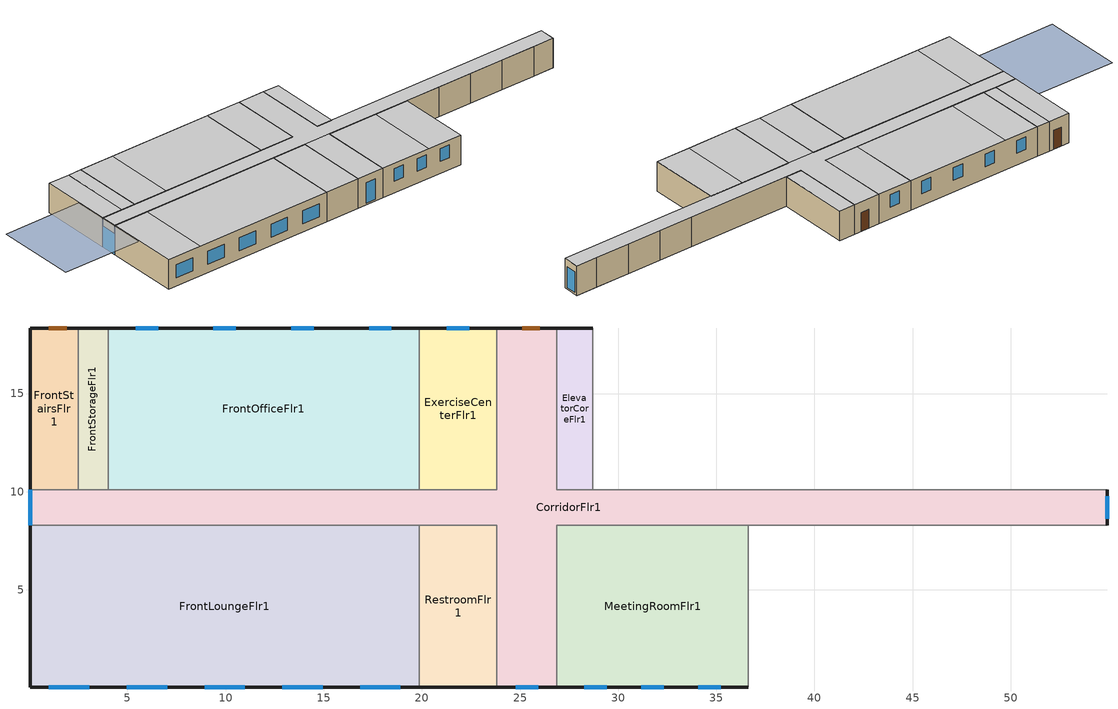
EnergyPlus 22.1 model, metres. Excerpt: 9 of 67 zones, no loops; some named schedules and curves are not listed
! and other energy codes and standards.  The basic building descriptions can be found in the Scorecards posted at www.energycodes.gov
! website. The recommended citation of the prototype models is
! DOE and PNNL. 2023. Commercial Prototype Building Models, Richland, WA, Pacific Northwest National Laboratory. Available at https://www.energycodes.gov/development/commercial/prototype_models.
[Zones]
CorridorFlr1
 floor ground (S_CorridorFlr1_0_0_0_Ffactor): 54.91,8.28 26.87,8.28 26.87,0.05 23.82,0.05 23.82,8.28 0.05,8.28 0.05,10.11 23.82,10.11 23.82,18.34 26.87,18.34 26.87,10.11 54.91,10.11 z0
 wall outside (nonres_ext_wall_grd): 54.91,8.28 54.91,10.11 / 26.87,18.34 23.82,18.34 / 0.05,10.11 0.05,8.28 / 23.82,0.05 26.87,0.05 z0:3.35
 wall to RearStairsFlr1 (int_wall): 54.91,10.11 52.47,10.11 z0:3.35
 wall to GuestRoom104 (int_wall): 52.47,10.11 48.51,10.11 z0:3.35
 wall to GuestRoom105 (int_wall): 48.51,10.11 44.55,10.11 z0:3.35
 wall to EmployeeLoungeFlr1 (int_wall): 44.55,10.11 40.59,10.11 z0:3.35
 wall to LaundryRoomFlr1 (int_wall): 40.59,10.11 28.7,10.11 z0:3.35
 wall to ElevatorCoreFlr1 (int_wall): 28.7,10.11 26.87,10.11 26.87,18.34 z0:3.35
 wall to ExerciseCenterFlr1 (int_wall): 23.82,18.34 23.82,10.11 19.86,10.11 z0:3.35
 wall to FrontOfficeFlr1 (int_wall): 19.86,10.11 4.01,10.11 z0:3.35
 wall to FrontStorageFlr1 (int_wall): 4.01,10.11 2.49,10.11 z0:3.35
 wall to FrontStairsFlr1 (int_wall): 2.49,10.11 0.05,10.11 z0:3.35
 wall to FrontLoungeFlr1 (int_wall): 0.05,8.28 19.86,8.28 z0:3.35
 wall to RestroomFlr1 (int_wall): 19.86,8.28 23.82,8.28 23.82,0.05 z0:3.35
 wall to MeetingRoomFlr1 (int_wall): 26.87,0.05 26.87,8.28 36.62,8.28 z0:3.35
 wall to MechanicalRoomFlr1 (int_wall): 36.62,8.28 40.59,8.28 z0:3.35
 wall to GuestRoom101 (int_wall): 40.59,8.28 44.55,8.28 z0:3.35
 wall to GuestRoom102 (int_wall): 44.55,8.28 48.51,8.28 z0:3.35
 wall to GuestRoom103 (int_wall): 48.51,8.28 52.47,8.28 z0:3.35
 wall to RearStorageFlr1 (int_wall): 52.47,8.28 54.91,8.28 z0:3.35
 window (NonresWindow_U_0.51_SHGC_0.218): 54.91,8.62 54.91,9.76 / 24.78,0.05 25.92,0.05 z0.19:2.55; 0.05,10.11 0.05,8.28 z0:2.44
 door (Swinging Door_con): 26.01,18.34 25.1,18.34 z0:2.13
 ceiling to CorridorFlr2 (int_slab_ceiling): 0.05,8.28 54.91,8.28 54.91,10.11 26.87,10.11 26.87,18.34 23.82,18.34 23.82,10.11 0.05,10.11 z3.35
 ceiling to GuestRoom206_208 (int_slab_ceiling): 23.82,0.05 26.87,0.05 26.87,8.28 23.82,8.28 z3.35
ElevatorCoreFlr1
 floor ground (S_ElevatorCoreFlr1_0_0_0_Ffactor): 28.7,10.11 26.87,10.11 26.87,18.34 28.7,18.34 z0
 wall outside (nonres_ext_wall_grd): 28.7,18.34 26.87,18.34 z0:3.35
 wall to LaundryRoomFlr1 (int_wall): 28.7,10.11 28.7,18.34 z0:3.35
 ceiling to ElevatorCoreFlr2 (int_slab_ceiling): 26.87,10.11 28.7,10.11 28.7,18.34 26.87,18.34 z3.35
ExerciseCenterFlr1
 floor ground (S_ExerciseCenterFlr1_0_0_0_Ffactor): 23.82,10.11 19.86,10.11 19.86,18.34 23.82,18.34 z0
 wall outside (nonres_ext_wall_grd): 23.82,18.34 19.86,18.34 z0:3.35
 wall to FrontOfficeFlr1 (int_wall): 19.86,18.34 19.86,10.11 z0:3.35
 window (NonresWindow_U_0.51_SHGC_0.218): 22.41,18.34 21.27,18.34 z1.34:2.78
 ceiling to GuestRoom220_223 (int_slab_ceiling): 19.86,10.11 23.82,10.11 23.82,18.34 19.86,18.34 z3.35
FrontOfficeFlr1
 floor ground (S_FrontOfficeFlr1_0_0_0_Ffactor): 19.86,10.11 4.01,10.11 4.01,18.34 19.86,18.34 z0
 wall outside (nonres_ext_wall_grd): 19.86,18.34 4.01,18.34 z0:3.35
 wall to FrontStorageFlr1 (int_wall): 4.01,18.34 4.01,10.11 z0:3.35
 window (NonresWindow_U_0.51_SHGC_0.218): 18.45,18.34 17.31,18.34 / 14.49,18.34 13.34,18.34 / 10.52,18.34 9.38,18.34 / 6.56,18.34 5.42,18.34 z1.34:2.78
 ceiling to GuestRoom220_223 (int_slab_ceiling): 7.97,10.11 19.86,10.11 19.86,18.34 7.97,18.34 z3.35
 ceiling to GuestRoom224 (int_slab_ceiling): 4.01,10.11 7.97,10.11 7.97,18.34 4.01,18.34 z3.35
FrontStorageFlr1
 floor ground (S_FrontStorageFlr1_0_0_0_Ffactor): 4.01,10.11 2.49,10.11 2.49,18.34 4.01,18.34 z0
 wall outside (nonres_ext_wall_grd): 4.01,18.34 2.49,18.34 z0:3.35
 wall to FrontStairsFlr1 (int_wall): 2.49,18.34 2.49,10.11 z0:3.35
 ceiling to FrontStorageFlr2 (int_slab_ceiling): 2.49,10.11 4.01,10.11 4.01,18.34 2.49,18.34 z3.35
FrontStairsFlr1
 floor ground (S_FrontStairsFlr1_0_0_0_Ffactor): 2.49,10.11 0.05,10.11 0.05,18.34 2.49,18.34 z0
 wall outside (nonres_ext_wall_grd): 2.49,18.34 0.05,18.34 0.05,10.11 z0:3.35
 door (Swinging Door_con): 1.89,18.34 0.98,18.34 z0:2.13
 ceiling to FrontStairsFlr2 (int_slab_ceiling): 0.05,10.11 2.49,10.11 2.49,18.34 0.05,18.34 z3.35
FrontLoungeFlr1
 floor ground (S_FrontLoungeFlr1_0_0_0_Ffactor): 19.86,0.05 0.05,0.05 0.05,8.28 19.86,8.28 z0
 wall outside (nonres_ext_wall_grd): 0.05,8.28 0.05,0.05 19.86,0.05 z0:3.35
 wall to RestroomFlr1 (int_wall): 19.86,0.05 19.86,8.28 z0:3.35
 window (NonresWindow_U_0.51_SHGC_0.218): 1,0.05 3.06,0.05 / 4.97,0.05 7.02,0.05 / 8.93,0.05 10.98,0.05 / 12.89,0.05 14.94,0.05 / 16.85,0.05 18.91,0.05 z0.95:2.4
 ceiling to GuestRoom201 (int_slab_ceiling): 0.05,0.05 4.01,0.05 4.01,8.28 0.05,8.28 z3.35
 ceiling to GuestRoom202_205 (int_slab_ceiling): 4.01,0.05 19.86,0.05 19.86,8.28 4.01,8.28 z3.35
RestroomFlr1
 floor ground (S_RestroomFlr1_0_0_0_Ffactor): 23.82,0.05 19.86,0.05 19.86,8.28 23.82,8.28 z0
 wall outside (nonres_ext_wall_grd): 19.86,0.05 23.82,0.05 z0:3.35
 ceiling to GuestRoom206_208 (int_slab_ceiling): 19.86,0.05 23.82,0.05 23.82,8.28 19.86,8.28 z3.35
MeetingRoomFlr1
 floor ground (S_MeetingRoomFlr1_0_0_0_Ffactor): 36.62,0.05 26.87,0.05 26.87,8.28 36.62,8.28 z0
 wall outside (nonres_ext_wall_grd): 26.87,0.05 36.62,0.05 z0:3.35
 wall to MechanicalRoomFlr1 (int_wall): 36.62,0.05 36.62,8.28 z0:3.35
 window (NonresWindow_U_0.51_SHGC_0.218): 28.28,0.05 29.42,0.05 / 34.07,0.05 35.22,0.05 / 31.18,0.05 32.32,0.05 z1.34:2.78
 ceiling to GuestRoom206_208 (int_slab_ceiling): 26.87,0.05 32.66,0.05 32.66,8.28 26.87,8.28 z3.35
 ceiling to GuestRoom209_212 (int_slab_ceiling): 32.66,0.05 36.62,0.05 36.62,8.28 32.66,8.28 z3.35
shading: 0,4.57 0,13.72 -9.14,13.72 -9.14,4.57 z3.35
[Building]
HotelSmall: North Axis {deg}=180; Terrain=Suburbs; Loads Convergence Tolerance Value {W}=0.04; Temperature Convergence Tolerance Value {deltaC}=0.4; Solar Distribution=FullExterior; Maximum Number of Warmup Days=25; Minimum Number of Warmup Days=6
[Site:Location]
Site:Location=Ho.Chi.Minh.City-Tan.Son.Nhat.AP_VNM WMO=489000; Latitude {N+ S-}=10.82; Longitude {W- E+}=106.67; Time Zone Relative to GMT {GMT+/-}=7; Elevation {m}=5
[SizingPeriod:DesignDay] Day of Month=21; Dry-Bulb Temperature Range Modifier Type=DefaultMultipliers; Humidity Condition Type=Wetbulb; Barometric Pressure {Pa}=101265; Rain {Yes/No}=No; Snow on ground {Yes/No}=No; Daylight Savings Time Indicator=No
Name | Month | Day Type | Maximum Dry-Bulb Temperature {C} | Daily Dry-Bulb Temperature Range {C} | Wetbulb at Maximum Dry-Bulb {C} | Wind Speed {m/s} design conditions vs. traditional 6.71 m/s (15 mph) | Wind Direction {Degrees; N=0, S=180} | Solar Model Indicator | Clearness {0.0 to 1.1} | Wind Speed {m/s} design conditions vs. traditional 3.35 m/s (7mph) | ASHRAE Clear Sky Optical Depth for Beam Irradiance (taub) | ASHRAE Clear Sky Optical Depth for Diffuse Irradiance (taud)
Ho.Chi.Minh.City-Tan.Son.Nhat.AP_VNM Ann Htg 99.6% Condns DB | 12 | WinterDesignDay | 20.1 | 0 | 20.1 | 1.8 | 0 | ASHRAEClearSky | 0
Ho.Chi.Minh.City-Tan.Son.Nhat.AP_VNM Ann Clg .4% Condns DB=>MWB | 4 | SummerDesignDay | 35.2 | 8.5 | 25.8 |  | 160 | ASHRAETau |  | 4.1 | 0.542 | 1.901
[Site:WaterMainsTemperature]
Calculation Method=Correlation; Annual average outdoor air temperature {C}=27.6; Maximum difference in monthly average outdoor air temperatures {C}=3.2
[Site:GroundTemperature:FCfactorMethod]
January Ground Temperature {C}=26.9; February Ground Temperature {C}=26.7; March Ground Temperature {C}=26; April Ground Temperature {C}=26.4; May Ground Temperature {C}=27.5; June Ground Temperature {C}=28.3; July Ground Temperature {C}=29.2; August Ground Temperature {C}=29; September Ground Temperature {C}=28.9; October Ground Temperature {C}=27.2; November Ground Temperature {C}=27.5; December Ground Temperature {C}=27.6
[Material:NoMass]
Opaque Door panel_con: MediumRough, 0.475973, 0.9, 0.7, 0.7
CP02 CARPET PAD: VeryRough, 0.21648, 0.9, 0.7, 0.8
Nonres_Exterior_Wall_Insulation_grd: MediumSmooth, 0.79271, 0.9, 0.7, 0.7
[Construction]
Swinging Door_con: Opaque Door panel_con
int_wall: G01 13mm gypsum board, G01 13mm gypsum board
int_slab_ceiling: CP02 CARPET PAD, 100mm Normalweight concrete floor
nonres_ext_wall_grd: F07 25mm stucco, G01 16mm gypsum board, Nonres_Exterior_Wall_Insulation_grd, G01 16mm gypsum board
NonresWindow_U_0.51_SHGC_0.218: Glazing Layer
[Material]
Name | Roughness | Thickness {m} | Conductivity {W/m-K} | Density {kg/m3} | Specific Heat {J/kg-K} | Thermal Absorptance | Solar Absorptance | Visible Absorptance | Absorptance:Thermal | Absorptance:Solar | Absorptance:Visible
F07 25mm stucco | Smooth | 0.0254 | 0.72 | 1856 | 840 | 0.9 | 0.7 | 0.7
G01 13mm gypsum board | Smooth | 0.0127 | 0.16 | 800 | 1090 |  |  |  | 0.9 | 0.7 | 0.5
G01 16mm gypsum board | MediumSmooth | 0.0159 | 0.16 | 800 | 1090
100mm Normalweight concrete floor | MediumRough | 0.1016 | 2.31 | 2322 | 832
[WindowMaterial:SimpleGlazingSystem]
Glazing Layer: U-Factor {W/m2-K}=2.89591; Solar Heat Gain Coefficient=0.218; Visible Transmittance=0.2398
[Construction:FfactorGroundFloor] F-Factor {W/m-K}=1.26363
Name | Area {m2} | PerimeterExposed {m}
S_CorridorFlr1_0_0_0_Ffactor | 150.506 | 9.7536
S_FrontLoungeFlr1_0_0_0_Ffactor | 163.056 | 28.0422
S_RestroomFlr1_0_0_0_Ffactor | 32.6113 | 3.9624
S_MeetingRoomFlr1_0_0_0_Ffactor | 80.2739 | 9.7536
S_ElevatorCoreFlr1_0_0_0_Ffactor | 15.0503 | 1.8288
S_ExerciseCenterFlr1_0_0_0_Ffactor | 32.609 | 3.9624
S_FrontOfficeFlr1_0_0_0_Ffactor | 130.436 | 15.8496
S_FrontStairsFlr1_0_0_0_Ffactor | 20.0671 | 10.668
S_FrontStorageFlr1_0_0_0_Ffactor | 12.5419 | 1.524
[Zone] Type=1; Multiplier=1
CorridorFlr1; FrontLoungeFlr1; RestroomFlr1; MeetingRoomFlr1; ElevatorCoreFlr1; ExerciseCenterFlr1; FrontOfficeFlr1; FrontStairsFlr1; FrontStorageFlr1
[People] Number of People Calculation Method=People; Fraction Radiant=0.3; Sensible Heat Fraction=autocalculate; Activity Level Schedule=Activity_Sch; Mean Radiant Temperature Calculation Type=ZoneAveraged
Name | Zone or ZoneList or Space or SpaceList | Number of People Schedule | Number of People
CorridorFlr1_People | CorridorFlr1 | AlwaysOff | 8.1
ElevatorCoreFlr1_People | ElevatorCoreFlr1 | AlwaysOff | 0.243
ExerciseCenterFlr1_People | ExerciseCenterFlr1 | ExerciseCenter_Occ_Sch | 7
FrontLoungeFlr1_People | FrontLoungeFlr1 | Lobby_Occ_Sch | 53
FrontOfficeFlr1_People | FrontOfficeFlr1 | Office_Occ_w_SB_Sch | 10
FrontStairsFlr1_People | FrontStairsFlr1 | AlwaysOff | 1.08
FrontStorageFlr1_People | FrontStorageFlr1 | AlwaysOff | 0.27
MeetingRoomFlr1_People | MeetingRoomFlr1 | MeetingRoom_Occ_w_SB_Sch | 43
RestroomFlr1_People | RestroomFlr1 | Lobby_Occ_Sch | 1.755
[Lights] Design Level Calculation Method=Watts/Area; Return Air Fraction=0; Fraction Radiant=0.7; Fraction Visible=0.2; Fraction Replaceable=1
Name | Zone or ZoneList or Space or SpaceList | Schedule | Lighting Level {W} | Watts per Zone Floor Area {W/m2}
CorridorFlr1_Lights | CorridorFlr1 | ltg_sch_corridor | 0 | 5.29584
ElevatorCoreFlr1_Lights | ElevatorCoreFlr1 | ltg_sch_elevator | 0 | 0
ExerciseCenterFlr1_Lights | ExerciseCenterFlr1 | ltg_sch_exercise | 0 | 11.62501
FrontLoungeFlr1_Lights | FrontLoungeFlr1 | ltg_sch_lobby | 0 | 9.04168
FrontOfficeFlr1_Lights | FrontOfficeFlr1 | ltg_sch_office | 0 | 7.61546
FrontStairsFlr1_Lights | FrontStairsFlr1 | ltg_sch_stair | 0 | 5.27431
FrontStorageFlr1_Lights | FrontStorageFlr1 | ltg_sch_storage | 0 | 4.16025
MeetingRoomFlr1_Lights | MeetingRoomFlr1 | ltg_sch_meeting | 0 | 10.44098
RestroomFlr1_Lights | RestroomFlr1 | ltg_sch_restroom |  | 6.78126
[ElectricEquipment] Fraction Latent=0; Fraction Radiant=0.5; Fraction Lost=0
Name | Zone or ZoneList or Space or SpaceList | Schedule | Design Level Calculation Method | Design Level {W} | Watts per Zone Floor Area {W/m2}
CorridorFlr1_PlugLoad | CorridorFlr1 | AlwaysOff | EquipmentLevel | 0
ElevatorCoreFlr1_Elevators_Equip | ElevatorCoreFlr1 | BLDG_ELEVATORS | EquipmentLevel | 16024.3
Elevators_Lights_Fan | ElevatorCoreFlr1 | ELEV_LIGHT_FAN_SCH_ADD_DF | EquipmentLevel | 125
ExerciseCenterFlr1_PlugLoad | ExerciseCenterFlr1 | ExerciseCenter_Eqp_Sch | Watts/Area | 0 | 18.59
FrontLoungeFlr1_PlugLoad | FrontLoungeFlr1 | Lobby_Eqp_Sch | Watts/Area | 0 | 26.06
FrontOfficeFlr1_PlugLoad | FrontOfficeFlr1 | OFF_EQUIP_SCH | Watts/Area | 0 | 13.78
FrontStairsFlr1_PlugLoad | FrontStairsFlr1 | AlwaysOff | EquipmentLevel | 0
FrontStorageFlr1_PlugLoad | FrontStorageFlr1 | AlwaysOff | EquipmentLevel | 0
MeetingRoomFlr1_PlugLoad | MeetingRoomFlr1 | MeetingRoom_Eqp_Sch | Watts/Area | 0 | 6.18
RestroomFlr1_PlugLoad | RestroomFlr1 | AlwaysOff | EquipmentLevel | 0
[Daylighting:Controls] Daylighting Method=SplitFlux; Availability Schedule=DaylightAvailSch; Lighting Control Type=Continuousoff; Minimum Input Power Fraction for Continuous or ContinuousOff Dimming Control=0.2; Minimum Light Output Fraction for Continuous or ContinuousOff Dimming Control=0.2; Number of Stepped Control Steps=3; Probability Lighting will be Reset When Needed in Manual Stepped Control=1; Maximum Allowable Discomfort Glare Index=22
Name | Zone or Space | Glare Calculation Daylighting Reference Point | Glare Calculation Azimuth Angle of View Direction Clockwise from Zone y-Axis {deg} | Daylighting Reference Point 1 | Fraction of Lights Controlled by Reference Point 1 | Illuminance Setpoint at Reference Point 1 {lux} | Daylighting Reference Point 2 | Fraction of Lights Controlled by Reference Point 2 | Illuminance Setpoint at Reference Point 2 {lux}
FrontLoungeFlr1_DaylCtrl | FrontLoungeFlr1 | FrontLoungeFlr1_DaylRefPt1 | 180 | FrontLoungeFlr1_DaylRefPt1 | 0.29 | 161 | FrontLoungeFlr1_DaylRefPt2 | 0.29 | 161
MeetingRoomFlr1_DaylCtrl | MeetingRoomFlr1 | MeetingRoomFlr1_DaylRefPt1 | 180 | MeetingRoomFlr1_DaylRefPt1 | 0.28 | 323 | MeetingRoomFlr1_DaylRefPt2 | 0.28 | 323
FrontOfficeFlr1_DaylCtrl | FrontOfficeFlr1 | FrontOfficeFlr1_DaylRefPt1 | 0 | FrontOfficeFlr1_DaylRefPt1 | 0.26 | 323 | FrontOfficeFlr1_DaylRefPt2 | 0.26 | 323
[ZoneInfiltration:DesignFlowRate] Temperature Term Coefficient=0; Velocity Squared Term Coefficient=0
Name | Zone or ZoneList | Schedule | Design Flow Rate Calculation Method | Design Flow Rate {m3/s} | Flow per Exterior Surface Area {m3/s-m2} | Constant Term Coefficient | Velocity Term Coefficient
CorridorFlr1_Infiltration | CorridorFlr1 | AlwaysOn | Flow/ExteriorWallArea | 0 | 0.000569572 | 0 | 0.224
CorridorFlr1_Door_Infiltration | CorridorFlr1 | INFIL_Door_Opening_SCH | Flow/Zone | 0.915577 |  | 1 | 0
ElevatorCoreFlr1_Infiltration | ElevatorCoreFlr1 | AlwaysOn | Flow/ExteriorWallArea | 0 | 0.000569572 | 0 | 0.224
ExerciseCenterFlr1_Infiltration | ExerciseCenterFlr1 | CommonArea_Infil_Sch | Flow/ExteriorWallArea | 0 | 0.000569572 | 0 | 0.224
FrontLoungeFlr1_Infiltration | FrontLoungeFlr1 | CommonArea_Infil_Sch | Flow/ExteriorWallArea | 0 | 0.000569572 | 0 | 0.224
FrontOfficeFlr1_Infiltration | FrontOfficeFlr1 | CommonArea_Infil_Sch | Flow/ExteriorWallArea | 0 | 0.000569572 | 0 | 0.224
FrontStairsFlr1_Infiltration | FrontStairsFlr1 | AlwaysOn | Flow/ExteriorWallArea | 0 | 0.000569572 | 0 | 0.224
FrontStorageFlr1_Infiltration | FrontStorageFlr1 | AlwaysOn | Flow/ExteriorWallArea | 0 | 0.000569572 | 0 | 0.224
MeetingRoomFlr1_Infiltration | MeetingRoomFlr1 | GuestRoom_Infil_Sch | Flow/ExteriorWallArea | 0 | 0.000569572 | 0 | 0.224
RestroomFlr1_Infiltration | RestroomFlr1 | CommonArea_Infil_Sch | Flow/ExteriorWallArea | 0 | 0.000569572 | 0 | 0.224
[Exterior:Lights]
Exterior_Lights: Schedule=Exterior_Lgt_ALWAYS_ON; Design Level {W}=3318.89; Control Option=AstronomicalClock
[EnergyManagementSystem:Sensor]
OAT_F: Output:Variable or Output:Meter=Site Outdoor Air Drybulb Temperature
[Sizing:Zone] Zone Cooling Design Supply Air Temperature Input Method=SupplyAirTemperature; Zone Cooling Design Supply Air Temperature {C}=14; Zone Heating Design Supply Air Temperature Input Method=SupplyAirTemperature; Zone Heating Design Supply Air Temperature {C}=50; Zone Cooling Design Supply Air Humidity Ratio {kg-H2O/kg-air}=0.008; Zone Heating Design Supply Air Humidity Ratio {kgWater/kgDryAir}=0.008; Cooling Design Air Flow Method=DesignDay; Cooling Design Air Flow Rate {m3/s}=0; Cooling Minimum Air Flow Fraction=0; Heating Design Air Flow Method=DesignDay; Heating Design Air Flow Rate {m3/s}=0
Name | Design Specification Outdoor Air Object
CorridorFlr1 | SZ DSOA CorridorFlr1
FrontStairsFlr1 | SZ DSOA FrontStairsFlr1
[ZoneControl:Thermostat]
Name | Zone or ZoneList | Control Type Schedule | Control 1
CorridorFlr1 Thermostat | CorridorFlr1 | COMPACT HVAC-ALWAYS 4 | CommonArea Thermostat Dual SP Control
FrontStairsFlr1 Thermostat | FrontStairsFlr1 | COMPACT HVAC-ALWAYS 1 | SemiHeated_HtgSP
[Coil:Cooling:DX:SingleSpeed] Availability Schedule=COMPACT HVAC-ALWAYS 1; Gross Rated Total Cooling Capacity {W}=AUTOSIZE; Gross Rated Sensible Heat Ratio=AUTOSIZE; Gross Rated Cooling COP {W/W}=3.81; Rated Air Flow Rate {m3/s}=AUTOSIZE; Total Cooling Capacity Function of Temperature Curve=PTU_CapFT; Total Cooling Capacity Function of Flow Fraction Curve=PTU_CapFF; Energy Input Ratio Function of Temperature Curve=PTU_EIRFT; Energy Input Ratio Function of Flow Fraction Curve=PTU_EIRFF; Part Load Fraction Correlation Curve=PTU_PLR
101 PTAC PTAC Cooling Coil; 102 PTAC PTAC Cooling Coil; 103 PTAC PTAC Cooling Coil; 104 PTAC PTAC Cooling Coil; 105 PTAC PTAC Cooling Coil; 201 PTAC PTAC Cooling Coil; 202_205 PTAC PTAC Cooling Coil; 206_208 PTAC PTAC Cooling Coil; 209_212 PTAC PTAC Cooling Coil; 213 PTAC PTAC Cooling Coil; 214 PTAC PTAC Cooling Coil; 215_218 PTAC PTAC Cooling Coil; 219 PTAC PTAC Cooling Coil; 220_223 PTAC PTAC Cooling Coil; 224 PTAC PTAC Cooling Coil; 301 PTAC PTAC Cooling Coil; 302_305 PTAC PTAC Cooling Coil; 306_308 PTAC PTAC Cooling Coil; 309_312 PTAC PTAC Cooling Coil; 313 PTAC PTAC Cooling Coil; 314 PTAC PTAC Cooling Coil; 315_318 PTAC PTAC Cooling Coil; 319 PTAC PTAC Cooling Coil; 320_323 PTAC PTAC Cooling Coil; 324 PTAC PTAC Cooling Coil; 401 PTAC PTAC Cooling Coil; 402_405 PTAC PTAC Cooling Coil; 406_408 PTAC PTAC Cooling Coil; 409_412 PTAC PTAC Cooling Coil; 413 PTAC PTAC Cooling Coil; 414 PTAC PTAC Cooling Coil; 415_418 PTAC PTAC Cooling Coil; 419 PTAC PTAC Cooling Coil; 420_423 PTAC PTAC Cooling Coil; 424 PTAC PTAC Cooling Coil; CorridorFlr1 PTAC PTAC Cooling Coil; CorridorFlr2 PTAC PTAC Cooling Coil; CorridorFlr3 PTAC PTAC Cooling Coil; CorridorFlr4 PTAC PTAC Cooling Coil
[Coil:Heating:Electric] Availability Schedule=COMPACT HVAC-ALWAYS 1; Efficiency=1
Name | Nominal Capacity {W}
101 PTAC Heating Coil; 102 PTAC Heating Coil; 103 PTAC Heating Coil; 104 PTAC Heating Coil; 105 PTAC Heating Coil; 201 PTAC Heating Coil; 202_205 PTAC Heating Coil; 206_208 PTAC Heating Coil; 209_212 PTAC Heating Coil; 213 PTAC Heating Coil; 214 PTAC Heating Coil; 215_218 PTAC Heating Coil; 219 PTAC Heating Coil; 220_223 PTAC Heating Coil; 224 PTAC Heating Coil; 301 PTAC Heating Coil; 302_305 PTAC Heating Coil; 306_308 PTAC Heating Coil; 309_312 PTAC Heating Coil; 313 PTAC Heating Coil; 314 PTAC Heating Coil; 315_318 PTAC Heating Coil; 319 PTAC Heating Coil; 320_323 PTAC Heating Coil; 324 PTAC Heating Coil; 401 PTAC Heating Coil; 402_405 PTAC Heating Coil; 406_408 PTAC Heating Coil; 409_412 PTAC Heating Coil; 413 PTAC Heating Coil; 414 PTAC Heating Coil; 415_418 PTAC Heating Coil; 419 PTAC Heating Coil; 420_423 PTAC Heating Coil; 424 PTAC Heating Coil; CorridorFlr1 PTAC Heating Coil; CorridorFlr2 PTAC Heating Coil; CorridorFlr3 PTAC Heating Coil; CorridorFlr4 PTAC Heating Coil | autosize
FrontStairsFlr1 UnitHeater Heating Coil; FrontStairsFlr2 UnitHeater Heating Coil; FrontStairsFlr3 UnitHeater Heating Coil; FrontStairsFlr4 UnitHeater Heating Coil; RearStairsFlr1 UnitHeater Heating Coil; RearStairsFlr2 UnitHeater Heating Coil; RearStairsFlr3 UnitHeater Heating Coil; RearStairsFlr4 UnitHeater Heating Coil; MechRm UnitHeater Heating Coil | AUTOSIZE
[ZoneHVAC:PackagedTerminalAirConditioner] Availability Schedule=COMPACT HVAC-ALWAYS 1; Cooling Supply Air Flow Rate {m3/s}=Autosize; Heating Supply Air Flow Rate {m3/s}=Autosize; No Load Supply Air Flow Rate {m3/s}=Autosize; Cooling Outdoor Air Flow Rate {m3/s}=Autosize; Heating Outdoor Air Flow Rate {m3/s}=Autosize; No Load Outdoor Air Flow Rate {m3/s}=Autosize; Fan Placement=DrawThrough
Name | Supply Air Fan | Heating Coil | Cooling Coil | Supply Air Fan Operating Mode Schedule
101 PTAC | 101 PTAC Supply Fan | 101 PTAC Heating Coil | 101 PTAC PTAC Cooling Coil | Vac_Guestroom_Vent_Ctrl
102 PTAC | 102 PTAC Supply Fan | 102 PTAC Heating Coil | 102 PTAC PTAC Cooling Coil | Vac_Guestroom_Vent_Ctrl
103 PTAC | 103 PTAC Supply Fan | 103 PTAC Heating Coil | 103 PTAC PTAC Cooling Coil | Occ_Guestroom_Vent_Ctrl_20min
104 PTAC | 104 PTAC Supply Fan | 104 PTAC Heating Coil | 104 PTAC PTAC Cooling Coil | Occ_Guestroom_Vent_Ctrl_20min
105 PTAC | 105 PTAC Supply Fan | 105 PTAC Heating Coil | 105 PTAC PTAC Cooling Coil | Occ_Guestroom_Vent_Ctrl_20min
201 PTAC | 201 PTAC Supply Fan | 201 PTAC Heating Coil | 201 PTAC PTAC Cooling Coil | Vac_Guestroom_Vent_Ctrl
202_205 PTAC | 202_205 PTAC Supply Fan | 202_205 PTAC Heating Coil | 202_205 PTAC PTAC Cooling Coil | Occ_Guestroom_Vent_Ctrl_20min
206_208 PTAC | 206_208 PTAC Supply Fan | 206_208 PTAC Heating Coil | 206_208 PTAC PTAC Cooling Coil | Occ_Guestroom_Vent_Ctrl_20min
209_212 PTAC | 209_212 PTAC Supply Fan | 209_212 PTAC Heating Coil | 209_212 PTAC PTAC Cooling Coil | Occ_Guestroom_Vent_Ctrl_20min
213 PTAC | 213 PTAC Supply Fan | 213 PTAC Heating Coil | 213 PTAC PTAC Cooling Coil | Occ_Guestroom_Vent_Ctrl_20min
214 PTAC | 214 PTAC Supply Fan | 214 PTAC Heating Coil | 214 PTAC PTAC Cooling Coil | Occ_Guestroom_Vent_Ctrl_20min
215_218 PTAC | 215_218 PTAC Supply Fan | 215_218 PTAC Heating Coil | 215_218 PTAC PTAC Cooling Coil | Vac_Guestroom_Vent_Ctrl
